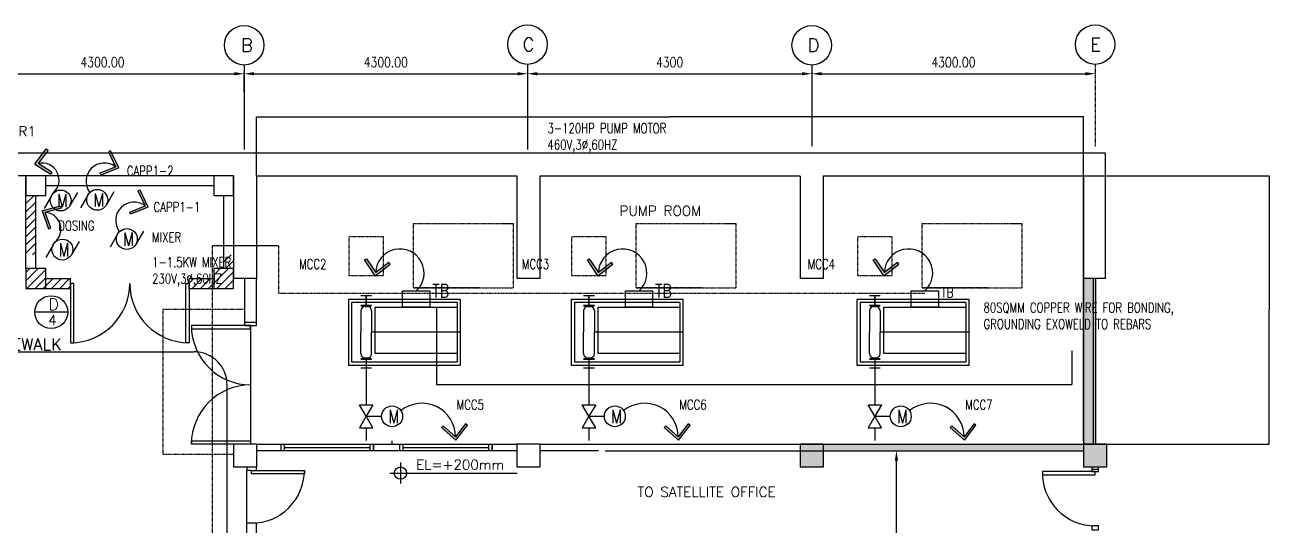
# Model space of a CAD drawing. Header units: millimetres. Extents: x 584091 to 786830, y -285467 to -75262.
# Drawn here: x 593853 to 612735, y -82875 to -75262 of the extents above; entities that cross this region are included whole.
import ezdxf

# ---------------------------------------------------------------- set-up
doc = ezdxf.new("R2010")
doc.units = ezdxf.units.MM
doc.header["$LTSCALE"] = 0.5
for name, pattern in [('$3$HIDDEN2', [0.1875, 0.125, -0.0625]), ('CENTER2', [28.575000000000003, 19.05, -3.175, 3.175, -3.175]), ('DASHED2', [0.375, 0.25, -0.125]), ('HIDDEN', [0.375, 0.25, -0.125])]:
    doc.linetypes.add(name, pattern=pattern)
doc.layers.get('Defpoints').update_dxf_attribs({"color": 140})
for name, color, linetype in [('a light', 7, 'Continuous'), ('aa co', 7, 'Continuous'), ('aa light', 7, 'Continuous'), ('aa tex', 7, 'Continuous'), ('COLUMN', 6, 'Continuous'), ('DIMENSIONS', 3, 'Continuous'), ('DOOR&WINDOW SCHED', 4, 'Continuous'), ('DOORS', 2, 'Continuous'), ('DROP CEILING', 1, 'Continuous'), ('FIXTUTE', 1, 'Continuous'), ('GREEN', 3, 'Continuous'), ('GRID', 1, 'Continuous'), ('HATCH', 1, 'Continuous'), ('LIGHTS', 10, 'Continuous'), ('NEW PUMP', 4, 'Continuous'), ('PIPES', 5, 'Continuous'), ('RED', 1, 'Continuous'), ('TEXT', 3, 'Continuous'), ('TEXT3', 3, 'Continuous'), ('WAll', 4, 'Continuous'), ('WINDOWS', 2, 'Continuous')]:
    doc.layers.add(name, color=color, linetype=linetype)
doc.styles.add('SIMPLEX', font='simplex.shx', dxfattribs={"width": 0.8})
doc.styles.get("Standard").update_dxf_attribs({"font": 'romans.shx', "width": 0.75})
doc.dimstyles.new('DIM 300', dxfattribs={"dimscale": 300, "dimtxt": 1.5, "dimasz": 1.5, "dimexe": 0.18, "dimexo": 0.0625, "dimgap": 1, "dimtad": 1, "dimzin": 0, "dimdsep": 46, "dimtxsty": 'SIMPLEX', "dimcen": 0.09, "dimclrd": 256, "dimclre": 256, "dimclrt": 3, "dimadec": 0, "dimazin": 0, "dimtfac": 1, "dimtofl": 0, "dimtmove": 0, "dimatfit": 3, "dimfxl": 1, "dimtolj": 1, "dimtzin": 0, "dimarcsym": 0})
doc.dimstyles.get("Standard").update_dxf_attribs({"dimtxt": 0.18, "dimasz": 0.18, "dimexe": 0.18, "dimexo": 0.0625, "dimgap": 0.09, "dimtad": 0, "dimtih": 1, "dimtoh": 1, "dimdec": 4, "dimzin": 0, "dimdsep": 46, "dimtxsty": 'Standard', "dimcen": 0.09, "dimadec": 0, "dimazin": 0, "dimtfac": 1, "dimtdec": 4, "dimtofl": 0, "dimtmove": 0, "dimatfit": 3, "dimfxl": 1, "dimtolj": 1, "dimtzin": 0, "dimarcsym": 0})
pattern_1 = [(45, (937948.2709889943, 142599.122250232), (-62.75572683030609, 62.7557268303061), [])]
pattern_2 = [(45, (976049.8592982031, 141748.214614326), (-62.75572683030609, 62.7557268303061), [])]

# ---------------------------------------------------------------- blocks, each defined once
blk = doc.blocks.new('*D116')
at = {"layer": 'Defpoints', "color": 0, "transparency": 16777216}
for p in [(597180.215720275, -76004.03478649931), (592880.215720275, -76220.85381281943), (597180.215720275, -76290.80278935711)]:
    blk.add_point(p, dxfattribs=at)
at = {"layer": 'DROP CEILING', "color": 1, "lineweight": -2, "transparency": 16777216}
for p, q in [((592880.215720275, -76214.60381281943), (592880.215720275, -75986.03478649931)), ((593030.215720275, -76004.03478649931), (597030.215720275, -76004.03478649931)), ((597180.215720275, -76284.55278935711), (597180.215720275, -75986.03478649931))]:
    blk.add_line(p, q, dxfattribs=at)
at = {"layer": 'DROP CEILING', "color": 1, "transparency": 16777216}
for points in [[(593030.215720275, -75979.03478649931), (593030.215720275, -76029.03478649931), (592880.215720275, -76004.03478649931)], [(597030.215720275, -75979.03478649931), (597030.215720275, -76029.03478649931), (597180.215720275, -76004.03478649931)]]:
    blk.add_solid(points, dxfattribs=at)
at = {"layer": 'DROP CEILING', "color": 3, "transparency": 16777216, "insert": (595030.215720275, -75829.03478649931), "char_height": 150, "attachment_point": 5, "style": 'SIMPLEX'}
blk.add_mtext('\\A1;4300.00', dxfattribs=at)
blk = doc.blocks.new('*D122')
at = {"layer": 'Defpoints', "color": 0, "transparency": 16777216}
for p in [(601480.2151066938, -75897.74434439462), (601480.2151066938, -76004.03478649931), (597180.215720275, -76135.29378792821)]:
    blk.add_point(p, dxfattribs=at)
at = {"layer": 'DROP CEILING', "color": 1, "lineweight": -2, "transparency": 16777216}
for p, q in [((601480.2151066938, -75903.99434439462), (601480.2151066938, -76022.03478649931)), ((597180.215720275, -76129.04378792821), (597180.215720275, -75986.03478649931)), ((597330.215720275, -76004.03478649931), (601330.2151066938, -76004.03478649931))]:
    blk.add_line(p, q, dxfattribs=at)
at = {"layer": 'DROP CEILING', "color": 1, "transparency": 16777216}
for points in [[(597330.215720275, -75979.03478649931), (597330.215720275, -76029.03478649931), (597180.215720275, -76004.03478649931)], [(601330.2151066938, -75979.03478649931), (601330.2151066938, -76029.03478649931), (601480.2151066938, -76004.03478649931)]]:
    blk.add_solid(points, dxfattribs=at)
at = {"layer": 'DROP CEILING', "color": 3, "transparency": 16777216, "insert": (599330.2154134844, -75829.03478649931), "char_height": 150, "attachment_point": 5, "style": 'SIMPLEX'}
blk.add_mtext('\\A1;4300.00', dxfattribs=at)
blk = doc.blocks.new('*D119')
at = {"layer": 'Defpoints', "color": 0, "transparency": 16777216}
for p in [(605794.2153483101, -76003.77861206149), (610094.2147347291, -76003.77861206149), (610094.2147347291, -76003.77861206149)]:
    blk.add_point(p, dxfattribs=at)
at = {"layer": 'DROP CEILING', "color": 1, "lineweight": -2, "transparency": 16777216}
for p, q in [((605794.2153483101, -75997.52861206149), (605794.2153483101, -75985.77861206149)), ((605944.2153483101, -76003.77861206149), (609944.2147347291, -76003.77861206149)), ((610094.2147347291, -75997.52861206149), (610094.2147347291, -75985.77861206149))]:
    blk.add_line(p, q, dxfattribs=at)
at = {"layer": 'DROP CEILING', "color": 1, "transparency": 16777216}
for points in [[(605944.2153483101, -75978.77861206149), (605944.2153483101, -76028.77861206149), (605794.2153483101, -76003.77861206149)], [(609944.2147347291, -75978.77861206149), (609944.2147347291, -76028.77861206149), (610094.2147347291, -76003.77861206149)]]:
    blk.add_solid(points, dxfattribs=at)
at = {"layer": 'DROP CEILING', "color": 3, "transparency": 16777216, "insert": (607944.2150415196, -75828.77861206149), "char_height": 150, "attachment_point": 5, "style": 'SIMPLEX'}
blk.add_mtext('\\A1;4300.00', dxfattribs=at)
blk = doc.blocks.new('*D120')
at = {"layer": 'Defpoints', "color": 0, "transparency": 16777216}
for p in [(601480.2151066938, -76003.77861206149), (605794.2153483101, -76003.77861206149), (605794.2153483101, -76003.77861206149)]:
    blk.add_point(p, dxfattribs=at)
at = {"layer": 'DROP CEILING', "color": 1, "lineweight": -2, "transparency": 16777216}
for p, q in [((601480.2151066938, -75997.52861206149), (601480.2151066938, -75985.77861206149)), ((601630.2151066938, -76003.77861206149), (605644.2153483101, -76003.77861206149)), ((605794.2153483101, -75997.52861206149), (605794.2153483101, -75985.77861206149))]:
    blk.add_line(p, q, dxfattribs=at)
at = {"layer": 'DROP CEILING', "color": 1, "transparency": 16777216}
for points in [[(601630.2151066938, -75978.77861206149), (601630.2151066938, -76028.77861206149), (601480.2151066938, -76003.77861206149)], [(605644.2153483101, -75978.77861206149), (605644.2153483101, -76028.77861206149), (605794.2153483101, -76003.77861206149)]]:
    blk.add_solid(points, dxfattribs=at)
at = {"layer": 'DROP CEILING', "color": 3, "transparency": 16777216, "insert": (603637.2152275019, -75828.77861206149), "char_height": 150, "attachment_point": 5, "style": 'SIMPLEX'}
blk.add_mtext('\\A1;4300', dxfattribs=at)
blk = doc.blocks.new('*D121')
at = {"layer": 'Defpoints', "color": 0, "transparency": 16777216}
for p in [(606532.1069477692, -81729.59506932934), (607079.3988059065, -81729.59506932934), (604094.217072556, -86096.84343870974)]:
    blk.add_point(p, dxfattribs=at)
at = {"layer": 'DROP CEILING', "color": 1, "lineweight": -2, "transparency": 16777216}
for p, q in [((606538.3569477692, -81729.59506932934), (607097.3988059065, -81729.59506932934)), ((607079.3988059065, -85946.84343870974), (607079.3988059065, -81879.59506932934)), ((604100.467072556, -86096.84343870974), (607097.3988059065, -86096.84343870974))]:
    blk.add_line(p, q, dxfattribs=at)
at = {"layer": 'DROP CEILING', "color": 1, "transparency": 16777216}
for points in [[(607054.3988059065, -81879.59506932934), (607104.3988059065, -81879.59506932934), (607079.3988059065, -81729.59506932934)], [(607054.3988059065, -85946.84343870974), (607104.3988059065, -85946.84343870974), (607079.3988059065, -86096.84343870974)]]:
    blk.add_solid(points, dxfattribs=at)
at = {"layer": 'DROP CEILING', "color": 3, "transparency": 16777216, "insert": (606904.3988059065, -83913.21925401945), "char_height": 150, "attachment_point": 5, "rotation": 90, "style": 'SIMPLEX'}
blk.add_mtext('\\A1;4370', dxfattribs=at)
blk = doc.blocks.new('arr')
at = {"layer": 'LIGHTS', "color": 4}
for points in [[(1197759.099100464, 398697.4129629201), (1197641.005663231, 398824.2986066352), (1197656.221803498, 398838.4603845386), (1197759.099100464, 398727.9237420699)], [(1197759.099100464, 398697.4129629201), (1197877.192537697, 398824.2986066352), (1197861.976397431, 398838.4603845386), (1197759.099100464, 398727.9237420699)]]:
    blk.add_lwpolyline(points, dxfattribs=at)
blk = doc.blocks.new('*D125')
at = {"layer": 'aa light', "color": 0, "lineweight": -2, "transparency": 16777216}
for p, q in [((597369.217072556, -77554.53256932934), (597369.217072556, -76657.83295490037)), ((609919.217072556, -77554.53256932934), (609919.217072556, -76657.83295490037))]:
    blk.add_line(p, q, dxfattribs=at)
at = {"layer": 'aa light', "color": 0, "linetype": 'Continuous', "lineweight": -2, "transparency": 16777216}
for p, q in [((597369.3970725561, -76658.01295490036), (603643.5452868417, -76658.01295490036)), ((609919.037072556, -76658.01295490036), (603644.8888582704, -76658.01295490036))]:
    blk.add_line(p, q, dxfattribs=at)
at = {"layer": 'aa light', "color": 0, "transparency": 16777216}
for points in [[(597369.3970725561, -76657.98295490036), (597369.3970725561, -76658.04295490036), (597369.217072556, -76658.01295490036)], [(609919.037072556, -76657.98295490036), (609919.037072556, -76658.04295490036), (609919.217072556, -76658.01295490036)]]:
    blk.add_solid(points, dxfattribs=at)
at = {"layer": 'Defpoints', "color": 0, "transparency": 16777216}
for p in [(597369.217072556, -76658.01295490036), (597369.217072556, -77554.59506932934), (609919.217072556, -77554.59506932934)]:
    blk.add_point(p, dxfattribs=at)
at = {"layer": 'aa light', "color": 0, "transparency": 16777216, "insert": (603644.217072556, -76658.01295490036), "char_height": 0.18, "attachment_point": 5}
blk.add_mtext('\\A1;12550.0000', dxfattribs=at)
blk = doc.blocks.new('*D126')
at = {"layer": 'aa light', "color": 0, "lineweight": -2, "transparency": 16777216}
for p, q in [((609919.279572556, -77554.59506932934), (612734.3574980815, -77554.59506932934)), ((609919.279572556, -81629.59506932934), (612734.3574980815, -81629.59506932934))]:
    blk.add_line(p, q, dxfattribs=at)
at = {"layer": 'aa light', "color": 0, "linetype": 'Continuous', "lineweight": -2, "transparency": 16777216}
for p, q in [((612734.1774980815, -77554.77506932933), (612734.1774980815, -79591.91506932935)), ((612734.1774980815, -81629.41506932935), (612734.1774980815, -79592.27506932933))]:
    blk.add_line(p, q, dxfattribs=at)
at = {"layer": 'aa light', "color": 0, "transparency": 16777216}
for points in [[(612734.1474980814, -77554.77506932933), (612734.2074980815, -77554.77506932933), (612734.1774980815, -77554.59506932934)], [(612734.1474980814, -81629.41506932935), (612734.2074980815, -81629.41506932935), (612734.1774980815, -81629.59506932934)]]:
    blk.add_solid(points, dxfattribs=at)
at = {"layer": 'Defpoints', "color": 0, "transparency": 16777216}
for p in [(609919.217072556, -77554.59506932934), (612734.1774980815, -77554.59506932934), (609919.217072556, -81629.59506932934)]:
    blk.add_point(p, dxfattribs=at)
at = {"layer": 'aa light', "color": 0, "transparency": 16777216, "insert": (612734.1774980815, -79592.09506932925), "char_height": 0.18, "attachment_point": 5}
blk.add_mtext('\\A1;4075.0000', dxfattribs=at)

msp = doc.modelspace()

# ---------------------------------------------------------------- hatches: boundary and pattern name
at = {"layer": 'a light'}
for points in [[(594266.8366457496, -77501.58825444453), (594248.1738073754, -77530.77626114967), (594004.7783685387, -77375.14900869306), (594177.4534969223, -77143.53622538617), (594205.2285280544, -77164.24344435026), (594054.8022988096, -77366.0133110584)], [(595119.8169800192, -77190.36712666697), (595151.000680121, -77175.27348166119), (595276.8648619906, -77435.3107656725), (595008.4737875392, -77542.20984194675), (594995.654437227, -77510.02435563397), (595229.4637742786, -77416.89904509138)], [(595569.2161538056, -77784.8422312841), (595600.3998539075, -77769.74858627832), (595726.264035777, -78029.78587028963), (595457.8729613256, -78136.68494656388), (595445.0536110133, -78104.4994602511), (595678.8629480652, -78011.37414970851)], [(594244.6978625013, -78348.29093816834), (594212.0349398137, -78359.83973694147), (594115.7308225394, -78087.4673845456), (594394.3061585978, -78010.9365836), (594403.483742079, -78044.34336783711), (594160.8023683561, -78111.01330412214)], [(599376.2270461349, -78869.32901231464), (599397.3681776829, -78896.7752111129), (599168.4974895602, -79073.06868652228), (599009.0646269899, -78832.14889969255), (599037.9557532165, -78813.02969215214), (599176.8459602699, -79022.90737067195)], [(602756.3108168868, -78869.32901231464), (602777.4519484348, -78896.7752111129), (602548.5812603121, -79073.06868652228), (602389.1483977418, -78832.14889969255), (602418.0395239685, -78813.02969215214), (602556.9297310219, -79022.90737067195)], [(607094.9258052139, -78869.32901231464), (607116.0669367618, -78896.7752111129), (606887.1962486391, -79073.06868652228), (606727.7633860689, -78832.14889969255), (606756.6545122955, -78813.02969215214), (606895.5447193489, -79022.90737067195)], [(600540.1024552004, -81318.820306965), (600567.6998711247, -81339.7636568858), (600393.0556945022, -81569.89534293846), (600176.0358040377, -81379.20305547977), (600198.9036427591, -81353.17800555038), (600387.960886262, -81519.29991330285)], [(603920.1862259523, -81318.820306965), (603947.7836418767, -81339.7636568858), (603773.1394652541, -81569.89534293846), (603556.1195747897, -81379.20305547977), (603578.987413511, -81353.17800555038), (603768.044657014, -81519.29991330285)], [(608258.8012142794, -81318.820306965), (608286.3986302037, -81339.7636568858), (608111.7544535812, -81569.89534293846), (607894.7345631167, -81379.20305547977), (607917.602401838, -81353.17800555038), (608106.659645341, -81519.29991330285)]]:
    msp.add_hatch(color=1, dxfattribs=at).paths.add_polyline_path(points)
at = {"layer": 'HATCH'}
h = msp.add_hatch(dxfattribs=at)
h.set_pattern_fill('ANSI31', color=8, scale=710)
h.set_pattern_definition(pattern_1)
h.paths.add_polyline_path([(594019.217072556, -77854.59506932934), (593869.217072556, -77854.59506932934), (593869.217072556, -78756.67343543438), (594019.217072556, -78756.67343543441)])
h = msp.add_hatch(dxfattribs=at)
h.set_pattern_fill('ANSI31', color=8, scale=710)
h.set_pattern_definition(pattern_1)
h.paths.add_polyline_path([(597019.217072556, -78755.48332166683), (596869.217072556, -78755.87786664616), (596869.217072556, -78963.5950693294), (597019.217072556, -78963.5950693294)])
h = msp.add_hatch(dxfattribs=at)
h.set_pattern_fill('ANSI31', color=8, scale=710)
h.set_pattern_definition(pattern_2)
h.paths.add_polyline_path([(594169.217072556, -78963.5950693292), (593869.217072556, -78963.5950693292), (593869.217072556, -79263.5950693292), (594169.217072556, -79263.5950693292)])
h.paths.add_polyline_path([(597019.154572556, -78963.5950693294), (596719.154572556, -78963.5950693294), (596719.154572556, -79263.5950693294), (597019.154572556, -79263.5950693294)])
h = msp.add_hatch(dxfattribs=at)
h.set_pattern_fill('ANSI31', color=8, scale=710)
h.set_pattern_definition(pattern_2)
h.paths.add_polyline_path([(596719.154572556, -79264.59506932937), (596719.154572556, -79114.59506932937), (596344.248322556, -79114.5950693294), (596344.248322556, -79264.5950693294)])
h.paths.add_polyline_path([(594544.248322556, -79264.5950693294), (594544.248322556, -79114.5950693294), (594169.217072556, -79114.59506932937), (594169.217072556, -79264.59506932937)])
h = msp.add_hatch(color=8, dxfattribs=at)
h.dxf.hatch_style = 1
h.paths.add_polyline_path([(609919.217072556, -81579.59506932934), (609919.217072556, -81629.59506932934), (610099.217072556, -81629.59506932934), (610099.217072556, -79114.0757402583), (609919.217072556, -79114.0757402583)])
h = msp.add_hatch(color=8, dxfattribs=at)
h.dxf.hatch_style = 1
h.paths.add_polyline_path([(605969.217072556, -81629.59506932934), (605619.217072556, -81629.59506932934), (605619.217072556, -81979.59506932934), (605969.217072556, -81979.59506932934)])
h = msp.add_hatch(color=8, dxfattribs=at)
h.dxf.hatch_style = 1
h.paths.add_polyline_path([(609919.217072556, -81629.59506932934), (605969.217072556, -81629.59506932934), (605969.217072556, -81729.59506932934), (609919.217072556, -81729.59506932934)])
h = msp.add_hatch(color=8, dxfattribs=at)
h.dxf.hatch_style = 1
h.paths.add_polyline_path([(610269.217072556, -81629.59506932934), (609919.217072556, -81629.59506932934), (609919.217072556, -81979.59506932934), (610269.217072556, -81979.59506932934)])

# ---------------------------------------------------------------- linework, layer by layer
at = {"layer": 'aa co', "color": 3, "elevation": -17.62377274896832}
for points in [[(594255.7337655742, -77855.89513778035), (594143.0002860709, -78052.06640774998)], [(594649.0300895025, -77808.04675960331), (594536.2966099991, -78004.21802957295)], [(594810.2337655742, -77845.89513778035), (594697.5002860709, -78042.06640774998)], [(595203.5300895025, -77798.04675960331), (595090.7966099991, -77994.21802957295)], [(594281.2337655742, -78600.89513778035), (594168.5002860709, -78797.06640774998)], [(594674.5300895025, -78553.04675960331), (594561.7966099991, -78749.21802957295)]]:
    msp.add_lwpolyline(points, dxfattribs=at)
at = {"layer": 'aa co', "color": 3}
for points in [[(595259.6329393613, -78440.37024239777), (595146.899459858, -78636.5415123674)], [(595652.9292632896, -78392.52186422073), (595540.1957837862, -78588.69313419037)], [(599033.2001171804, -80471.28728269119), (599033.3495569921, -81030.82123867687)], [(602413.2838879323, -80471.28728269119), (602413.433327744, -81030.82123867687)], [(606751.8988762593, -80471.28728269119), (606752.048316071, -81030.82123867687)], [(599033.3495569921, -81206.77172295828), (599267.1530652033, -81206.77172295828)], [(602413.433327744, -81206.77172295828), (602647.2368359553, -81206.77172295828)], [(606752.048316071, -81206.77172295828), (606985.8518242823, -81206.77172295828)], [(599033.3495569921, -81382.72220723945), (599033.3495569921, -81571.94085150058)], [(602413.433327744, -81382.72220723945), (602413.433327744, -81571.94085150058)], [(606752.048316071, -81382.72220723945), (606752.048316071, -81571.94085150058)]]:
    msp.add_lwpolyline(points, dxfattribs=at)
for points in [[(599585.692870185, -79547.22062848994), (599585.692870185, -79300.56208566317), (599996.581988428, -79300.56208566317), (599996.581988428, -79547.22062848994)], [(602965.776640937, -79547.22062848994), (602965.776640937, -79300.56208566317), (603376.66575918, -79300.56208566317), (603376.66575918, -79547.22062848994)], [(607304.391629264, -79547.22062848994), (607304.391629264, -79300.56208566317), (607715.280747507, -79300.56208566317), (607715.280747507, -79547.22062848994)]]:
    msp.add_lwpolyline(points, close=True, dxfattribs=at)
at = {"layer": 'aa co', "color": 4}
for points in [[(599033.3495569921, -81206.77172295828), (598931.7644975281, -81030.82123867687), (599134.9346164558, -81030.82123867687)], [(602413.433327744, -81206.77172295828), (602311.84826828, -81030.82123867687), (602515.0183872078, -81030.82123867687)], [(606752.048316071, -81206.77172295828), (606650.4632566071, -81030.82123867687), (606853.6333755348, -81030.82123867687)], [(599033.3495569921, -81206.77172295828), (598931.7644975281, -81382.72220723945), (599134.9346164558, -81382.72220723945)], [(602413.433327744, -81206.77172295828), (602311.84826828, -81382.72220723945), (602515.0183872078, -81382.72220723945)], [(606752.048316071, -81206.77172295828), (606650.4632566071, -81382.72220723945), (606853.6333755348, -81382.72220723945)]]:
    msp.add_lwpolyline(points, close=True, dxfattribs=at)
at = {"layer": 'aa co', "color": 3}
for centre in [(594396.3023436739, -77929.5134087725, -17.62377274896832), (594950.8023436739, -77919.5134087725, -17.62377274896832), (595400.2015174611, -78513.98851338992), (594421.8023436739, -78674.5134087725, -17.62377274896832), (599425.8325376404, -81206.77172295828), (602805.9163083923, -81206.77172295828), (607144.5312967193, -81206.77172295828)]:
    msp.add_circle(centre, 158.6794724369538, dxfattribs=at)
at = {"layer": 'aa co', "color": 6}
for centre, radius, start, end in [((594112.4588264497, -77619.02946929811, -17.62377274896832), 259.5022097978747, 310.8548532428615, 102.8371710403836), ((595059.7987369364, -77638.11400628576, -17.62377274896832), 278.7872371670967, 52.51292158547113, 216.850012500167), ((595509.1979107235, -78232.58911090318), 278.7872371670967, 52.51292158547113, 216.850012500167), ((594145.73592277, -78364.6052591798, -17.62377274896832), 254.0390199002076, 309.6130030967828, 86.59993495804895), ((599543.9675479478, -79032.68138014476), 367.2516486043656, 311.6141136473157, 178.47495649162), ((602924.0513186997, -79032.68138014476), 367.2516486043656, 311.6141136473157, 178.47495649162), ((607262.6663070268, -79032.68138014476), 367.2516486043656, 311.6141136473157, 178.47495649162), ((599877.3593586578, -81520.00940865054), 510.6021023155978, 0.07961873036438347, 128.5521758646738), ((603257.4431294098, -81520.00940865054), 510.6021023155978, 0.07961873036438347, 128.5521758646738), ((607596.0581177368, -81520.00940865054), 510.6021023155978, 0.07961873036438347, 128.5521758646738)]:
    msp.add_arc(centre, radius, start, end, dxfattribs=at)
at = {"layer": 'aa light', "color": 6, "linetype": 'HIDDEN', "ltscale": 0.02}
for p, q in [((596699.3023436739, -85774.51340877239, -17.62377274896832), (596699.3023436739, -78613.01340877239, -17.62377274896832)), ((597700.8023436739, -78613.01340877239, -17.62377274896832), (597700.8023436739, -79336.51340877239, -17.62377274896832)), ((597700.8023436739, -79336.51340877239, -17.62377274896832), (599793.3023436739, -79336.51340877239, -17.62377274896832)), ((599793.3023436739, -79336.51340877239, -17.62377274896832), (603175.8023436739, -79336.51340877239, -17.62377274896832)), ((603175.8023436739, -79336.51340877239, -17.62377274896832), (607509.8023436739, -79336.51340877239, -17.62377274896832))]:
    msp.add_line(p, q, dxfattribs=at)
at = {"layer": 'aa light', "color": 6, "linetype": 'HIDDEN'}
msp.add_line((596699.3023436739, -78613.01340877239, -17.62377274896832), (597700.8023436739, -78613.01340877239, -17.62377274896832), dxfattribs=at)
at = {"layer": 'aa light', "color": 2, "linetype": 'DASHED2'}
msp.add_lwpolyline([(600101.1374293065, -79547.22062848983), (600101.1374293065, -80722.51340877239), (609743.8023436739, -80722.51340877239), (609743.8023436739, -80722.51340877239), (609743.8023436739, -80214.01340877239)], dxfattribs=at)
at = {"layer": 'COLUMN', "color": 8}
for p, q in [((597369.217072556, -81629.59506932934), (597019.217072556, -81629.59506932934)), ((597019.217072556, -81629.59506932934), (597019.217072556, -81979.59506932934)), ((597369.217072556, -81629.59506932934), (597369.217072556, -81979.59506932934)), ((601669.217072556, -81629.59506932934), (601319.217072556, -81629.59506932934)), ((601319.217072556, -81629.59506932934), (601319.217072556, -81979.59506932934)), ((601669.217072556, -81629.59506932934), (601669.217072556, -81979.59506932934)), ((605969.217072556, -81629.59506932934), (605619.217072556, -81629.59506932934)), ((605619.217072556, -81629.59506932934), (605619.217072556, -81979.59506932934)), ((605969.217072556, -81629.59506932934), (605969.217072556, -81979.59506932934)), ((610269.217072556, -81629.59506932934), (609919.217072556, -81629.59506932934)), ((609919.217072556, -81629.59506932934), (609919.217072556, -81979.59506932934)), ((610269.217072556, -81629.59506932934), (609919.217072556, -81629.59506932934)), ((609919.217072556, -81629.59506932934), (609919.217072556, -81979.59506932934)), ((610269.217072556, -81629.59506932934), (610269.217072556, -81979.59506932934)), ((610269.217072556, -81629.59506932934), (610269.217072556, -81979.59506932934)), ((597369.217072556, -81979.59506932934), (597019.217072556, -81979.59506932934)), ((601669.217072556, -81979.59506932934), (601319.217072556, -81979.59506932934)), ((605969.217072556, -81979.59506932934), (605619.217072556, -81979.59506932934)), ((610269.217072556, -81979.59506932934), (609919.217072556, -81979.59506932934)), ((610269.217072556, -81979.59506932934), (609919.217072556, -81979.59506932934))]:
    msp.add_line(p, q, dxfattribs=at)
at = {"layer": 'DIMENSIONS', "color": 1}
for p, q in [((597180.215720275, -75871.18909105606), (597180.215720275, -77152.98418980662)), ((601480.2151066938, -75861.50998699578), (601480.215106694, -77153.28119962738)), ((605794.2153483101, -75871.18909105606), (605794.2153483101, -77103.20080180367))]:
    msp.add_line(p, q, dxfattribs=at)
at = {"layer": 'DIMENSIONS', "color": 8}
for p, q in [((610248.5618315435, -77203.41833324797), (610248.5618315435, -79114.0757402583)), ((609919.217072556, -81579.59506932934), (609919.217072556, -77554.59506932934)), ((609919.217072556, -77554.59506932934), (609919.217072556, -79114.0757402636)), ((609919.217072556, -81579.59506932934), (609919.217072556, -77554.59506932934)), ((609919.217072556, -77554.59506932934), (609919.217072556, -79114.0757402583))]:
    msp.add_line(p, q, dxfattribs=at)
at = {"layer": 'DIMENSIONS', "color": 2}
for centre in [(597180.215720275, -75571.18909105606), (601480.2151066938, -75561.50998699578), (605794.2153483101, -75571.18909105606), (610094.2147347291, -75561.50998699578)]:
    msp.add_circle(centre, 300, dxfattribs=at)
at = {"layer": 'DOOR&WINDOW SCHED', "color": 8}
msp.add_line((594502.5214348426, -79625.05021323447), (594002.5214348426, -79625.05021323447), dxfattribs=at)
msp.add_circle((594252.5214348426, -79625.05021323447), 250, dxfattribs=at)
at = {"layer": 'DOORS', "color": 8}
for p, q in [((597744.217072556, -81729.59506932934), (597744.2170725558, -81629.59506932934)), ((597794.217072556, -81729.59506932934), (597794.2170725558, -81629.59506932934)), ((597794.217072556, -81679.59506932934), (599094.2170725558, -81679.59506932934)), ((599094.217072556, -81729.59506932934), (599094.2170725558, -81629.59506932934)), ((599144.217072556, -81729.59506932934), (599144.2170725558, -81629.59506932934)), ((599544.217072556, -81729.59506932934), (599544.2170725558, -81629.59506932934)), ((599594.217072556, -81729.59506932934), (599594.2170725558, -81629.59506932934)), ((599594.2170725558, -81679.59506932934), (600894.2170725558, -81679.59506932934)), ((600894.217072556, -81729.59506932928), (600894.2170725558, -81629.59506932928)), ((600944.217072556, -81729.59506932928), (600944.2170725558, -81629.59506932928)), ((597219.217072556, -82829.59506932934), (597219.217072556, -82029.59506932931))]:
    msp.add_line(p, q, dxfattribs=at)
for points in [[(597744.2170725558, -81629.59506932934), (599144.217072556, -81629.59506932934), (599144.217072556, -81729.59506932934), (597744.2170725558, -81729.59506932934)], [(599544.2170725558, -81629.59506932928), (600944.217072556, -81629.59506932928), (600944.217072556, -81729.59506932928), (599544.2170725558, -81729.59506932928)], [(597294.217072556, -82029.59506932934), (598094.217072556, -82029.59506932934), (598094.217072556, -82079.59506932934), (597294.217072556, -82079.59506932934)], [(610094.217072556, -82045.59506932934), (609294.217072556, -82045.59506932934), (609294.217072556, -82095.59506932934), (610094.217072556, -82095.59506932934)], [(610044.217072556, -81979.59506932937), (610044.217072556, -82045.59506932934), (610144.217072556, -82045.59506932934), (610144.217072556, -81979.59506932937)], [(610044.217072556, -82870.59506932934), (610044.217072556, -82929.59506932934), (610144.217072556, -82929.59506932934), (610144.217072556, -82870.59506932934)]]:
    msp.add_lwpolyline(points, close=True, dxfattribs=at)
for centre, start, end in [((597294.217072556, -82029.59506932934), 270, 0), ((610094.217072556, -82070.59506932934), 178.2092153405669, 270)]:
    msp.add_arc(centre, 800, start, end, dxfattribs=at)
at = {"layer": 'FIXTUTE', "color": 8, "linetype": 'DASHED2', "ltscale": 0.01}
for p, q in [((595944.217072556, -79579.59506932934), (595944.217072556, -81779.59506932934)), ((595944.217072556, -79579.59506932934), (597189.217072556, -79579.59506932934)), ((593069.2170725558, -80227.03740238407), (595944.217072556, -80227.03740238404)), ((595944.217072556, -81779.59506932934), (597019.217072556, -81779.59506932934))]:
    msp.add_line(p, q, dxfattribs=at)
at = {"layer": 'FIXTUTE', "color": 8}
msp.add_line((596920.2170725558, -88039.59506932931), (596920.2170725558, -80727.0374023841), dxfattribs=at)
at = {"layer": 'GREEN', "color": 8}
msp.add_line((599419.217072556, -81579.59506933464), (599419.217072556, -81629.59506933464), dxfattribs=at)
at = {"layer": 'GRID', "color": 1, "linetype": 'CENTER2', "ltscale": 0.01}
msp.add_line((610094.2147347291, -75861.50998699578), (610094.2147347291, -77103.37405497051), dxfattribs=at)
at = {"layer": 'HATCH', "color": 8}
for p, q in [((599551.6337861968, -81909.48593842596), (599551.6337861968, -82230.02960920773)), ((599391.3619508059, -82069.7577738169), (601322.3058112094, -82069.7577738169))]:
    msp.add_line(p, q, dxfattribs=at)
msp.add_circle((599551.6337861968, -82069.7577738169), 93.60519999999694, dxfattribs=at)
at = {"layer": 'NEW PUMP', "color": 3}
for p, q in [((600461.9106627202, -79430.75801603575), (598761.9106627202, -79430.75801603575)), ((598761.9106627202, -79430.75801603575), (598761.9106627202, -80430.75801603575)), ((598811.9106627202, -79480.75801603575), (598811.9106627202, -80380.75801603575)), ((600411.9106627202, -79480.75801603575), (598811.9106627202, -79480.75801603575)), ((598951.4369707799, -79369.86875258465), (599114.9632635808, -79369.86875258465)), ((599033.200118134, -79369.86875258465), (599033.200118134, -79520.75801603575)), ((599033.200118134, -79520.75801603575), (599033.200118134, -79370.75801603575)), ((600411.9106627202, -79480.75801603575), (600411.9106627202, -80380.75801603575)), ((600461.9106627202, -80430.75801603575), (600461.9106627202, -79430.75801603575)), ((603841.9944334722, -79430.75801603575), (602141.9944334722, -79430.75801603575)), ((602141.9944334722, -79430.75801603575), (602141.9944334722, -80430.75801603575)), ((602191.9944334722, -79480.75801603575), (602191.9944334722, -80380.75801603575)), ((603791.9944334722, -79480.75801603575), (602191.9944334722, -79480.75801603575)), ((602331.5207415319, -79369.86875258465), (602495.0470343328, -79369.86875258465)), ((602413.283888886, -79369.86875258465), (602413.283888886, -79520.75801603575)), ((602413.283888886, -79520.75801603575), (602413.283888886, -79370.75801603575)), ((603791.9944334722, -79480.75801603575), (603791.9944334722, -80380.75801603575)), ((603841.9944334722, -80430.75801603575), (603841.9944334722, -79430.75801603575)), ((608180.6094217992, -79430.75801603575), (606480.6094217992, -79430.75801603575)), ((606480.6094217992, -79430.75801603575), (606480.6094217992, -80430.75801603575)), ((606530.6094217992, -79480.75801603575), (606530.6094217992, -80380.75801603575)), ((608130.6094217992, -79480.75801603575), (606530.6094217992, -79480.75801603575)), ((606670.1357298589, -79369.86875258465), (606833.6620226598, -79369.86875258465)), ((606751.898877213, -79369.86875258465), (606751.898877213, -79520.75801603575)), ((606751.898877213, -79520.75801603575), (606751.898877213, -79370.75801603575)), ((608130.6094217992, -79480.75801603575), (608130.6094217992, -80380.75801603575)), ((608180.6094217992, -80430.75801603575), (608180.6094217992, -79430.75801603575)), ((598951.4369707799, -79520.75801603575), (599114.9632654882, -79520.75801603575)), ((598951.4369707799, -79530.75801603575), (599114.9632654882, -79530.75801603575)), ((598951.4369707799, -79606.06922285337), (598951.4369707799, -79930.75801603575)), ((599016.7481775975, -79540.75801603575), (599049.6520586705, -79540.75801603575)), ((599033.200118134, -79530.75801603575), (599033.200118134, -79540.75801603575)), ((599033.200118134, -79530.75801603575), (599033.200118134, -79540.75801603575)), ((599114.9632654882, -79606.06922285337), (599114.9632654882, -79935.2228616931)), ((602331.5207415319, -79520.75801603575), (602495.0470362401, -79520.75801603575)), ((602331.5207415319, -79530.75801603575), (602495.0470362401, -79530.75801603575)), ((602331.5207415319, -79606.06922285337), (602331.5207415319, -79930.75801603575)), ((602396.8319483495, -79540.75801603575), (602429.7358294225, -79540.75801603575)), ((602413.283888886, -79530.75801603575), (602413.283888886, -79540.75801603575)), ((602413.283888886, -79530.75801603575), (602413.283888886, -79540.75801603575)), ((602495.0470362401, -79606.06922285337), (602495.0470362401, -79935.2228616931)), ((606670.1357298589, -79520.75801603575), (606833.6620245671, -79520.75801603575)), ((606670.1357298589, -79530.75801603575), (606833.6620245671, -79530.75801603575)), ((606670.1357298589, -79606.06922285337), (606670.1357298589, -79930.75801603575)), ((606735.4469366765, -79540.75801603575), (606768.3508177495, -79540.75801603575)), ((606751.898877213, -79530.75801603575), (606751.898877213, -79540.75801603575)), ((606751.898877213, -79530.75801603575), (606751.898877213, -79540.75801603575)), ((606833.6620245671, -79606.06922285337), (606833.6620245671, -79935.2228616931)), ((598951.4369707799, -80255.44680921812), (598951.4369707799, -79930.75801603575)), ((599114.9632654882, -80255.44680921812), (599114.9632654882, -79926.2931703784)), ((600461.9106627202, -79930.75801603575), (599114.9632654882, -79930.75801603575)), ((600461.9106627202, -79930.75801603575), (599114.9632654882, -79930.75801603575)), ((602331.5207415319, -80255.44680921812), (602331.5207415319, -79930.75801603575)), ((602495.0470362401, -80255.44680921812), (602495.0470362401, -79926.2931703784)), ((603841.9944334722, -79930.75801603575), (602495.0470362401, -79930.75801603575)), ((603841.9944334722, -79930.75801603575), (602495.0470362401, -79930.75801603575)), ((606670.1357298589, -80255.44680921812), (606670.1357298589, -79930.75801603575)), ((606833.6620245671, -80255.44680921812), (606833.6620245671, -79926.2931703784)), ((608180.6094217992, -79930.75801603575), (606833.6620245671, -79930.75801603575)), ((608180.6094217992, -79930.75801603575), (606833.6620245671, -79930.75801603575)), ((598761.9106627202, -80430.75801603575), (600461.9106627202, -80430.75801603575)), ((598811.9106627202, -80380.75801603575), (600411.9106627202, -80380.75801603575)), ((598811.9106627202, -80380.75801603575), (600411.9106627202, -80380.75801603575)), ((598951.4369707799, -80330.75801603575), (599114.9632654882, -80330.75801603575)), ((598951.4369707799, -80340.75801603575), (599114.9632654882, -80340.75801603575)), ((599015.9538946843, -80320.75801603575), (599050.3806772924, -80320.75801603575)), ((599016.7481775975, -80320.75801603575), (599049.6520586705, -80320.75801603575)), ((599033.200118134, -80330.75801603575), (599033.200118134, -80320.75801603575)), ((599033.200118134, -80340.75801603575), (599033.200118134, -80381.97536604185)), ((599033.200118134, -80340.75801603575), (599033.200118134, -80381.97536604185)), ((599033.200118134, -80344.98894147653), (599033.200118134, -80471.28728269119)), ((602141.9944334722, -80430.75801603575), (603841.9944334722, -80430.75801603575)), ((602191.9944334722, -80380.75801603575), (603791.9944334722, -80380.75801603575)), ((602191.9944334722, -80380.75801603575), (603791.9944334722, -80380.75801603575)), ((602331.5207415319, -80330.75801603575), (602495.0470362401, -80330.75801603575)), ((602331.5207415319, -80340.75801603575), (602495.0470362401, -80340.75801603575)), ((602396.0376654363, -80320.75801603575), (602430.4644480443, -80320.75801603575)), ((602396.8319483495, -80320.75801603575), (602429.7358294225, -80320.75801603575)), ((602413.283888886, -80330.75801603575), (602413.283888886, -80320.75801603575)), ((602413.283888886, -80340.75801603575), (602413.283888886, -80381.97536604185)), ((602413.283888886, -80340.75801603575), (602413.283888886, -80381.97536604185)), ((602413.283888886, -80344.98894147653), (602413.283888886, -80471.28728269119)), ((606480.6094217992, -80430.75801603575), (608180.6094217992, -80430.75801603575)), ((606530.6094217992, -80380.75801603575), (608130.6094217992, -80380.75801603575)), ((606530.6094217992, -80380.75801603575), (608130.6094217992, -80380.75801603575)), ((606670.1357298589, -80330.75801603575), (606833.6620245671, -80330.75801603575)), ((606670.1357298589, -80340.75801603575), (606833.6620245671, -80340.75801603575)), ((606734.6526537633, -80320.75801603575), (606769.0794363713, -80320.75801603575)), ((606735.4469366765, -80320.75801603575), (606768.3508177495, -80320.75801603575)), ((606751.898877213, -80330.75801603575), (606751.898877213, -80320.75801603575)), ((606751.898877213, -80340.75801603575), (606751.898877213, -80381.97536604185)), ((606751.898877213, -80340.75801603575), (606751.898877213, -80381.97536604185)), ((606751.898877213, -80344.98894147653), (606751.898877213, -80471.28728269119)), ((598951.4369707799, -80471.28728269119), (599114.9632635808, -80471.28728269119)), ((602331.5207415319, -80471.28728269119), (602495.0470343328, -80471.28728269119)), ((606670.1357298589, -80471.28728269119), (606833.6620226598, -80471.28728269119))]:
    msp.add_line(p, q, dxfattribs=at)
for centre, start, end in [((599016.7481775975, -79606.06922285337), 90, 180), ((599049.6520586705, -79606.06922285337), 0, 90), ((602396.8319483495, -79606.06922285337), 90, 180), ((602429.7358294225, -79606.06922285337), 0, 90), ((606735.4469366765, -79606.06922285337), 90, 180), ((606768.3508177495, -79606.06922285337), 0, 90), ((599016.7481775975, -80255.44680921812), 180, 270), ((599049.6520586705, -80255.44680921812), 270, 0), ((602396.8319483495, -80255.44680921812), 180, 270), ((602429.7358294225, -80255.44680921812), 270, 0), ((606735.4469366765, -80255.44680921812), 180, 270), ((606768.3508177495, -80255.44680921812), 270, 0)]:
    msp.add_arc(centre, 65.31120670559143, start, end, dxfattribs=at)
at = {"layer": 'PIPES', "color": 1, "linetype": '$3$HIDDEN2'}
for p, q in [((599748.6212588048, -79257.4851758935), (600757.6014891362, -79257.4851758935)), ((600757.6014891362, -79257.4851758935), (601262.0916033483, -79257.4851758935)), ((603128.7050295568, -79257.4851758935), (604137.6852598882, -79257.4851758935)), ((604137.6852598882, -79257.4851758935), (604642.1753741002, -79257.4851758935)), ((607467.3200178838, -79257.4851758935), (608476.3002482152, -79257.4851758935)), ((608476.3002482152, -79257.4851758935), (608980.7903624272, -79257.4851758935))]:
    msp.add_line(p, q, dxfattribs=at)
for points in [[(600757.6014891362, -79257.4851758935), (599748.6212588048, -79257.4851758935), (599748.6212588048, -78279.80265192766), (601262.0916033483, -78279.80265192766)], [(601075.2712755895, -78279.80265192766), (601262.0916033483, -78279.80265192766), (601262.0916033483, -79257.4851758935)], [(604137.6852598882, -79257.4851758935), (603128.7050295568, -79257.4851758935), (603128.7050295568, -78279.80265192766), (604642.1753741002, -78279.80265192766)], [(604455.3550463414, -78279.80265192766), (604642.1753741002, -78279.80265192766), (604642.1753741002, -79257.4851758935)], [(608476.3002482152, -79257.4851758935), (607467.3200178838, -79257.4851758935), (607467.3200178838, -78279.80265192766), (608980.7903624272, -78279.80265192766)], [(608793.9700346685, -78279.80265192766), (608980.7903624272, -78279.80265192766), (608980.7903624272, -79257.4851758935)]]:
    msp.add_lwpolyline(points, dxfattribs=at)
for points in [[(599291.3681212163, -78474.9998552658), (599291.3681212163, -79072.98850916405), (598775.0321150518, -79072.98850916405), (598775.0321150518, -78474.9998552658)], [(602671.4518919683, -78474.9998552658), (602671.4518919683, -79072.98850916405), (602155.1158858037, -79072.98850916405), (602155.1158858037, -78474.9998552658)], [(607010.0668802953, -78474.9998552658), (607010.0668802953, -79072.98850916405), (606493.7308741307, -79072.98850916405), (606493.7308741307, -78474.9998552658)]]:
    msp.add_lwpolyline(points, close=True, dxfattribs=at)
at = {"layer": 'PIPES', "color": 3}
for points in [[(600411.9106627202, -80252.9792746205), (599170.3641958928, -80252.9792746205), (599170.3641958928, -79547.22062848994), (600411.9106627202, -79547.22062848994)], [(600361.0522738195, -79547.22062848994), (600411.9106627202, -79547.22062848994), (600411.9106627202, -80252.9792746205)], [(603791.9944334722, -80252.9792746205), (602550.4479666448, -80252.9792746205), (602550.4479666448, -79547.22062848994), (603791.9944334722, -79547.22062848994)], [(603741.1360445714, -79547.22062848994), (603791.9944334722, -79547.22062848994), (603791.9944334722, -80252.9792746205)], [(608130.6094217992, -80252.9792746205), (606889.0629549718, -80252.9792746205), (606889.0629549718, -79547.22062848994), (608130.6094217992, -79547.22062848994)], [(608079.7510328984, -79547.22062848994), (608130.6094217992, -79547.22062848994), (608130.6094217992, -80252.9792746205)]]:
    msp.add_lwpolyline(points, dxfattribs=at)
at = {"layer": 'RED', "color": 8}
msp.add_line((593069.2170725558, -80227.03740238407), (596420.2170725558, -80227.0374023841), dxfattribs=at)
msp.add_arc((596420.2170725558, -80727.0374023841), 500, 0, 90, dxfattribs=at)
at = {"layer": 'TEXT', "color": 8}
for points in [[(593869.217072556, -77854.59506932934), (594169.217072556, -77854.59506932934), (594169.217072556, -77554.59506932934), (593869.217072556, -77554.59506932934)], [(596719.154572556, -77854.59506932955), (597019.154572556, -77854.59506932955), (597019.154572556, -77554.59506932955), (596719.154572556, -77554.59506932955)], [(593869.217072556, -79263.5950693292), (594169.217072556, -79263.5950693292), (594169.217072556, -78963.5950693292), (593869.217072556, -78963.5950693292)], [(596719.154572556, -79263.5950693294), (597019.154572556, -79263.5950693294), (597019.154572556, -78963.5950693294), (596719.154572556, -78963.5950693294)]]:
    msp.add_lwpolyline(points, close=True, dxfattribs=at)
at = {"layer": 'WAll', "color": 8}
for p, q in [((590816.8655663871, -77202.54466021471), (610248.5618315435, -77203.41833324797)), ((597019.217072556, -77554.59506932934), (593064.217072556, -77554.59506932934)), ((593869.217072556, -78963.5950693292), (593869.217072556, -77554.59506932934)), ((597019.217072556, -77554.59506932934), (597019.217072556, -79114.0757402636)), ((597369.217072556, -77554.59506932934), (597369.217072556, -79114.0757402636)), ((597369.217072556, -77554.59506932934), (601319.217072556, -77554.59506932934)), ((601319.217072556, -77554.59506932934), (601319.217072556, -79114.0757402636)), ((601669.217072556, -77554.59506932934), (601669.217072556, -79114.0757402636)), ((601669.217072556, -77554.59506932934), (605610.217072556, -77554.59506932934)), ((605619.217072556, -77563.59506932934), (605619.217072556, -79114.0757402583)), ((605969.217072556, -77554.59506932934), (605969.217072556, -79114.0757402583)), ((605969.217072556, -77554.59506932934), (609919.217072556, -77554.59506932934)), ((596719.154572556, -77704.59506932934), (594169.217072556, -77704.59506932934)), ((594019.217072556, -78963.5950693292), (594019.217072556, -77854.59506932934)), ((596869.217072556, -77854.59506932955), (596869.217072556, -78963.5950693294)), ((594169.217072556, -79114.59506932937), (594544.248322556, -79114.5950693294)), ((594544.248322556, -79264.59506932937), (594544.248322556, -79114.59506932937)), ((596344.248322556, -79114.5950693294), (596719.154572556, -79114.59506932937)), ((596344.248322556, -79264.59506932937), (596344.248322556, -79114.59506932937)), ((597369.217072556, -79114.0757402636), (597019.217072556, -79114.0757402636)), ((597189.217072556, -79829.59506932934), (597189.217072556, -79114.0757402636)), ((597369.217072556, -79829.59506932934), (597369.217072556, -79114.0757402636)), ((601669.217072556, -79114.0757402636), (601319.217072556, -79114.0757402636)), ((605969.217072556, -79114.0757402583), (605619.217072556, -79114.0757402583)), ((609919.217072556, -79114.0757402636), (609919.217072556, -81629.59506932934)), ((594169.279572556, -79264.59506932937), (594544.248322556, -79264.5950693294)), ((596344.248322556, -79264.5950693294), (596719.217072556, -79264.59506932937)), ((597369.217072556, -81629.59506932934), (597744.217072556, -81629.59506932934)), ((597744.217072556, -81729.59506932934), (597369.217072556, -81729.59506932934)), ((599144.217072556, -81629.59506932934), (599544.2170725558, -81629.59506932934)), ((599544.217072556, -81729.59506932934), (599144.217072556, -81729.59506932934)), ((600944.2170725558, -81629.59506932934), (601319.217072556, -81629.59506932934)), ((601319.217072556, -81729.59506932934), (600944.217072556, -81729.59506932934)), ((601669.217072556, -81629.59506932934), (609919.217072556, -81629.59506932934)), ((601669.217072556, -81629.59506932934), (602556.5529540163, -81629.59506932934)), ((602556.5529540163, -81729.59506932934), (601669.217072556, -81729.59506932934)), ((602556.5529540163, -81629.59506932934), (605619.217072556, -81629.59506932934)), ((602656.5529540163, -81729.59506932934), (605619.217072556, -81729.59506932934)), ((602656.5529540163, -81729.59506932934), (609919.217072556, -81729.59506932934)), ((609919.217072556, -81579.59506932934), (609919.217072556, -81629.59506932934)), ((597224.2170725558, -82029.59506932934), (597224.2170725558, -81979.59506932934)), ((597369.2170725558, -82029.59506932934), (597369.2170725558, -81979.59506932934)), ((597219.217072556, -84227.72629432363), (597219.217072556, -82829.59506932934)), ((597369.2170725558, -84079.59506932928), (597369.2170725558, -82829.59506932934))]:
    msp.add_line(p, q, dxfattribs=at)
at = {"layer": 'WAll', "color": 8, "ltscale": 0.05}
for p, q in [((610248.5618315435, -79114.0757402583), (609919.217072556, -79114.0757402583)), ((610069.2170725558, -81629.59506932937), (610069.217072556, -79114.07574025827)), ((610099.217072556, -79114.0757402583), (610099.217072556, -81629.59506932934))]:
    msp.add_line(p, q, dxfattribs=at)
at = {"layer": 'WAll', "color": 8}
msp.add_arc((605610.217072556, -77563.59506932934), 9, 0, 90, dxfattribs=at)
at = {"layer": 'WINDOWS', "color": 8}
for p, q in [((597189.217072556, -79779.59506932934), (597369.217072556, -79779.59506932934)), ((597189.217072556, -79829.59506932934), (597369.217072556, -79829.59506932934)), ((597279.217072556, -79829.59506932934), (597279.217072556, -81629.59506932934)), ((597369.217072556, -81979.59506932934), (597224.2170725558, -81979.59506932934)), ((597294.2170725558, -82029.59506932934), (597224.2170725558, -82029.59506932934)), ((610144.217072556, -82012.5950693294), (610044.217072556, -82012.5950693294)), ((597369.2170725558, -82829.59506932934), (597219.217072556, -82829.59506932934))]:
    msp.add_line(p, q, dxfattribs=at)
for points in [[(594594.248322556, -79189.59506932937), (594544.248322556, -79189.59506932937), (594544.248322556, -80089.59506932937), (594594.248322556, -80089.59506932937)], [(596294.248322556, -79189.59506932937), (596344.248322556, -79189.59506932937), (596344.248322556, -80089.59506932937), (596294.248322556, -80089.59506932937)], [(597279.217072556, -79879.59506932934), (597279.217072556, -79829.59506932934), (596379.217072556, -79829.59506932934), (596379.217072556, -79879.59506932934)], [(597279.217072556, -81579.59506932934), (597279.217072556, -81629.59506932934), (596379.217072556, -81629.59506932934), (596379.217072556, -81579.59506932934)]]:
    msp.add_lwpolyline(points, close=True, dxfattribs=at)
for centre, start, end in [((594544.248322556, -79189.59506932937), 270, 0), ((596344.248322556, -79189.59506932937), 180, 270), ((597279.217072556, -79829.59506932934), 180, 270), ((597279.217072556, -81629.59506932934), 90, 180)]:
    msp.add_arc(centre, 900, start, end, dxfattribs=at)

# ---------------------------------------------------------------- block references
at = {"layer": 'a light', "zscale": 1.666666666666668}
for p, xscale, yscale, rotation in [((298959.9660677715, -2160540.369649163, -17.62377274896832), -1.666666592919827, 1.666666667879326, 280.3496738664421), ((1937474.509439169, 1542791.297040508, -17.62377274896832), -1.666666592919827, 1.666666667879326, 68.77263466348242), ((1937923.908612956, 1542196.821935891), -1.666666592919827, 1.666666667879326, 68.77263466348242), ((-919193.6030015275, -1539772.67217818, -17.62377274896832), -1.666666592919827, 1.666666667879326, 242.4168900144207), ((2459253.939245984, -1062287.657226309), -1.666666592942142, 1.666666667850222, 350.5507352018884), ((2462634.023016736, -1062287.657226309), -1.666666592942142, 1.666666667850222, 350.5507352018884), ((2466972.638005063, -1062287.657226309), -1.666666592942142, 1.666666667850222, 350.5507352018884), ((2653189.546334798, -542715.5835658014), -1.66666659294227, 1.666666667850222, 5.750130458172125), ((2656569.63010555, -542715.5835658014), -1.66666659294227, 1.666666667850222, 5.750130458172125), ((2660908.245093877, -542715.5835658014), -1.66666659294227, 1.666666667850222, 5.750130458172125)]:
    msp.add_blockref('arr', p, dxfattribs=dict(at, xscale=xscale, yscale=yscale, rotation=rotation))

# ---------------------------------------------------------------- texts
at = {"layer": 'aa co', "color": 3, "style": 'SIMPLEX', "width": 0.8}
for p in [(594338.1354268682, -78032.80577725064, 17.62377274896832), (594892.6354268682, -78022.80577725064, 17.62377274896832), (595342.0346006554, -78617.28088186806, 35.24754549793664), (594363.6354268682, -78777.80577725064, 17.62377274896832), (599367.6656208347, -81310.06409143642, 35.24754549793664), (602747.7493915866, -81310.06409143642, 35.24754549793664), (607086.3643799137, -81310.06409143642, 35.24754549793664)]:
    msp.add_text('M', height=200, dxfattribs=at).set_placement(p)
at = {"layer": 'aa co', "color": 4, "style": 'SIMPLEX', "width": 0.8}
for height, p in [(200, (600036.2287191472, -79401.89228101619)), (200, (603416.3124898991, -79401.89228101619)), (150, (607754.9274782261, -79401.89228101619))]:
    msp.add_text('TB', height=height, dxfattribs=at).set_placement(p)
at = {"layer": 'aa tex', "color": 4, "char_height": 150, "attachment_point": 1}
for s, insert, width in [('\\pi435.7;3-120HP PUMP MOTOR\\P460V,3∅,60HZ', (601348.3927578509, -76756.18805620584), 4994.946654826868), ('\\pi435.7;CAPP1-2', (594964.8023436739, -77404.59506932934), 1000), ('\\pi435.7;CAPP1-1', (595370.3023436739, -77952.5134087725, -17.62377274896832), 1998.914728882082), ('\\pi435.7;DOSING', (593923.8023436739, -78236.0134087725, -0.999969965567967), 1000), ('\\pi435.7;MIXER', (595345.8023436739, -78413.04123303827, -17.62377274897153), 1000), ('\\pi435.7;1-1.5KW MIXER \\P230V,3%%C,60HZ', (595348.3023436739, -78792.0134087725, -17.62377274896832), 4994.946654826868), ('\\pi435.7;MCC2', (597578.5596520957, -78820.66666529278), 1000), ('\\pi435.7;MCC3', (600958.6434228476, -78820.66666529278), 1000), ('\\pi435.7;MCC4', (605297.2584111746, -78820.66666529278), 1000), ('80SQMM COPPER WIRE FOR BONDING, GROUNDING EXOWELD TO REBARS', (608400.8023436739, -79481.51340877239, -17.62377274896832), 3699.5), ('\\pi435.7;MCC5', (599968.9593056571, -80955.57026371904, -35.24754549793664), 1000), ('\\pi435.7;MCC6', (603349.043076409, -80955.57026371904, -35.24754549793664), 1000), ('\\pi435.7;MCC7', (607687.658064736, -80955.57026371904, -35.24754549793664), 1000)]:
    msp.add_mtext(s, dxfattribs=dict(at, insert=insert, width=width))
at = {"layer": 'DIMENSIONS', "color": 3, "style": 'SIMPLEX'}
for s, p in [('B', (597132.8790880833, -75670.04807705124)), ('C', (601404.9331208479, -75660.36897299092)), ('D', (605730.5113133593, -75670.04807705124))]:
    msp.add_text(s, height=200, dxfattribs=at).set_placement(p)
at = {"layer": 'DOOR&WINDOW SCHED', "color": 8, "style": 'SIMPLEX'}
for s, height, p in [('D', 175, (594212.0870895972, -79594.33372797255)), ('4', 150, (594207.0705546765, -79820.26952375655))]:
    msp.add_text(s, height=height, dxfattribs=at).set_placement(p)
at = {"layer": 'DOORS', "color": 3, "style": 'SIMPLEX'}
msp.add_text('E', height=200, dxfattribs=at).set_placement((610020.9448503298, -75660.3689729909))
at = {"layer": 'TEXT3', "color": 8, "ltscale": 0.05, "style": 'SIMPLEX'}
for s, height, p in [('REINFORCED CONCRETE WALL OF R1', 150, (590329.0179554203, -76952.76826205262)), ('PUMP ROOM', 150, (602876.9894920699, -78161.55025073126)), ('SIDEWALK', 180, (593270.5637258263, -80203.69310598349)), ('EL=+200mm ', 150, (599790.3222188039, -82016.22213695318)), ('TO SATELLITE OFFICE', 150, (603149.9120594133, -82430.29011769962))]:
    msp.add_text(s, height=height, dxfattribs=at).set_placement(p)

# ---------------------------------------------------------------- dimensions: what is measured, and where the dimension line sits
at = {"layer": 'aa light', "color": 6}
dim = msp.add_linear_dim(base=(597369.217072556, -76658.01295490036), p1=(609919.217072556, -77554.59506932934), p2=(597369.217072556, -77554.59506932934), dimstyle='Standard', override={"dimfxl": 0.18, "dimarcsym": 1}, dxfattribs=at)
dim.commit()
dim.dimension.update_dxf_attribs({"geometry": '*D125', "text_midpoint": (603644.217072556, -76658.01295490036)})
dim = msp.add_linear_dim(base=(612734.1774980815, -77554.59506932934), p1=(609919.217072556, -81629.59506932934), p2=(609919.217072556, -77554.59506932934), angle=90, dimstyle='Standard', override={"dimfxl": 0.18, "dimarcsym": 1}, dxfattribs=at)
dim.commit()
dim.dimension.update_dxf_attribs({"geometry": '*D126', "text_midpoint": (612734.1774980815, -79592.09506932925)})
at = {"layer": 'DROP CEILING'}
for base, p1, p2, picture, middle in [((597180.215720275, -76004.03478649931), (592880.215720275, -76220.85381281943), (597180.215720275, -76290.80278935711), '*D116', (595030.215720275, -75829.03478649931)), ((601480.2151066938, -76004.03478649931), (597180.215720275, -76135.29378792821), (601480.2151066938, -75897.74434439462), '*D122', (599330.2154134844, -75829.03478649931)), ((610094.2147347291, -76003.77861206149), (605794.2153483101, -76003.77861206149), (610094.2147347291, -76003.77861206149), '*D119', (607944.2150415196, -75828.77861206149))]:
    dim = msp.add_linear_dim(base=base, p1=p1, p2=p2, dimstyle='DIM 300', override={"dimscale": 100, "dimclrd": 1, "dimclre": 1, "dimclrt": 3}, dxfattribs=at)
    dim.commit()
    dim.dimension.update_dxf_attribs({"geometry": picture, "text_midpoint": middle})
dim = msp.add_linear_dim(base=(605794.2153483101, -76003.77861206149), p1=(601480.2151066938, -76003.77861206149), p2=(605794.2153483101, -76003.77861206149), text='4300', dimstyle='DIM 300', override={"dimscale": 100, "dimclrd": 1, "dimclre": 1, "dimclrt": 3}, dxfattribs=at)
dim.commit()
dim.dimension.update_dxf_attribs({"geometry": '*D120', "text_midpoint": (603637.2152275019, -75828.77861206149)})
dim = msp.add_linear_dim(base=(607079.3988059065, -81729.59506932934), p1=(604094.217072556, -86096.84343870974), p2=(606532.1069477692, -81729.59506932934), angle=90, text='4370', dimstyle='DIM 300', override={"dimscale": 100, "dimclrd": 1, "dimclre": 1, "dimclrt": 3}, dxfattribs=at)
dim.commit()
dim.dimension.update_dxf_attribs({"geometry": '*D121', "text_midpoint": (606904.3988059065, -83913.21925401945)})

doc.saveas('drawing.dxf')
